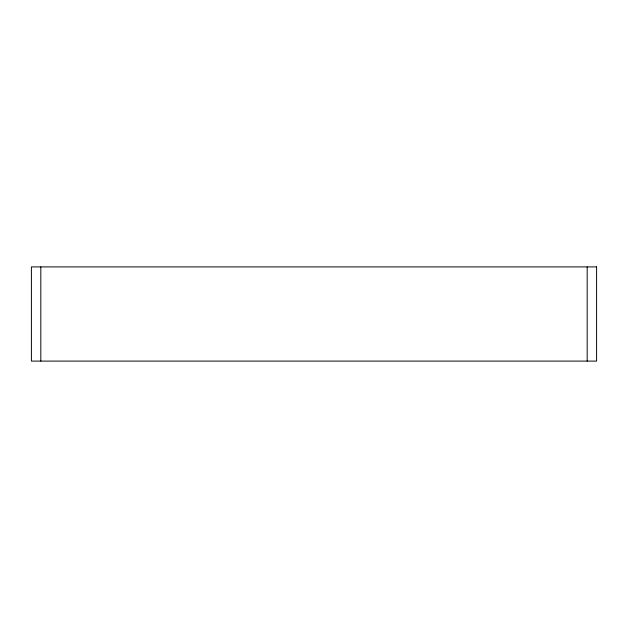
<?xml version="1.0" encoding="UTF-8"?>
<svg xmlns="http://www.w3.org/2000/svg" width="628" height="628" viewBox="0 0 628 628"><rect width="100%" height="100%" fill="white"/><g stroke="black" fill="none" stroke-linecap="round" stroke-linejoin="round"><path stroke-width="0.94" d="M587.18 266.9L587.18 361.1M40.82 266.9L40.82 361.1M596.6 266.9L31.4 266.9L31.4 361.1L596.6 361.1L596.6 266.9"/></g></svg>
